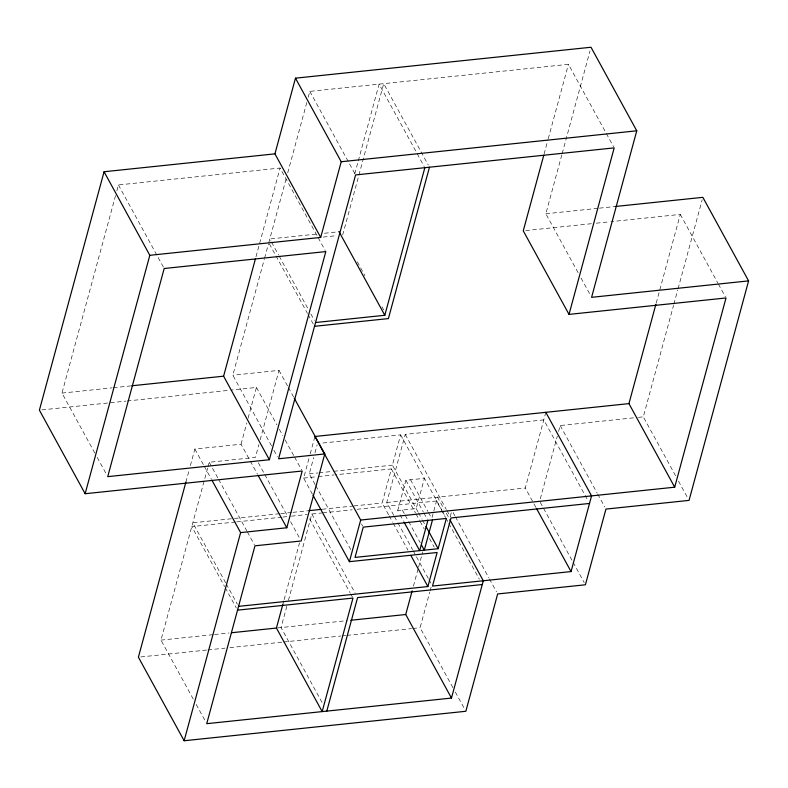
<?xml version="1.0" encoding="UTF-8"?>
<svg xmlns="http://www.w3.org/2000/svg" width="788" height="788" viewBox="0 0 788 788"><rect width="100%" height="100%" fill="white"/><g stroke="black" fill="none" stroke-linecap="round" stroke-linejoin="round"><path stroke-width="0.59" stroke-dasharray="3.94 2.96" d="M94.826 453.08L61.976 393.094L115.55 195.591M116.831 190.854L118.436 184.944L280.065 168.031L317.603 236.597M185.879 482.157L189.09 470.337M190.371 465.609L194.863 449.052L241.039 444.215L257.469 474.209M256.001 256.73L280.065 168.031M193.237 699.045L160.979 640.122L207.618 468.19M207.943 466.998L209.234 462.251L255.411 457.424L258.917 444.481M271.555 445.919L232.844 375.206L264.276 259.311M264.601 258.129L268.452 243.935M268.767 242.753L286.133 178.748M287.728 172.848L306.946 102.007M308.226 97.279L309.832 91.378L568.434 64.32L613.596 146.804M241.039 444.215L246.821 422.929M248.102 418.201L256.445 387.45L230.835 390.129M260.198 439.773L279.021 370.38L232.844 375.206M354.758 173.862L357.959 162.062M358.284 160.88L379.097 84.129L416.635 152.695M342.652 235.021L383.717 83.646L428.298 165.066M312.432 494.184L303.636 478.109L309.911 454.991M310.226 453.829L314.924 436.483M315.151 484.561L309.28 473.844L313.703 457.542M314.964 452.883L317.18 444.737M282.843 604.386L283.808 600.84M284.123 599.658L299.529 542.893M286.822 606.268L281.05 627.563L322.686 703.625M288.428 600.357L311.841 514.022L321.622 512.998M388.592 514.781L382.141 502.99L391.38 468.929L335.324 474.8M417.926 511.767L392.404 465.147L400.619 434.868L318.716 443.447M393.793 515.362L386.75 502.508L405.229 434.385L543.769 419.896L587.759 500.242M397.723 510.535L405.928 480.256L424.407 478.326L416.192 508.595L397.723 510.535L399.457 513.697M413.424 586.124L418.241 568.384M418.556 567.202L422.732 551.836M432.031 517.539L437.557 497.198L444.008 508.979M544.084 154.074L547.936 139.9M548.251 138.718L568.434 64.32M452.942 687.707L420.093 627.721L429.736 592.162M430.061 590.98L431.341 586.242M450.312 516.327L451.278 512.771M578.106 272.687L545.848 213.765L561.864 154.714M562.179 153.532L590.054 50.787M535.85 507.295L525.291 488.008L545.828 412.321M540.302 498.853L557.303 436.168M558.584 431.44L560.189 425.53L637.197 417.473M656.217 303.104L680.271 214.405L610.897 221.664M675.572 475.755L643.313 416.832L673.563 305.301M673.888 304.119L677.749 289.876M678.074 288.694L702.207 199.709M315.978 234.134L269.791 238.971L270.974 241.108M324.479 233.248L339.067 231.721M323.277 237.05L336.604 235.661M545.848 213.765L598.181 208.288M599.392 208.16L615.221 206.505M525.704 230.579L591.424 223.703M596.289 223.191L609.685 221.792M61.976 393.094L112.182 387.834M113.403 387.706L130.542 385.913M41.843 409.908L125.972 401.102M127.193 400.974L229.613 390.257M638.418 417.344L643.313 416.832M309.28 473.844L317.84 472.948M319.061 472.82L332.506 471.411M333.728 471.283L392.404 465.147M303.636 478.109L317.042 476.71M318.263 476.582L334.102 474.928M279.533 513.727L192.804 522.808L225.644 582.795M280.755 513.599L291.747 512.446M292.969 512.328L307.625 510.791M322.282 509.255L352.817 506.063M354.039 505.935L382.141 502.99M386.75 502.508L525.291 488.008M235.523 522.011L191.779 526.591L224.619 586.577M236.745 521.883L281.7 517.174M282.922 517.056L290.211 516.288M291.422 516.16L307.221 514.505M322.844 512.87L352.177 509.806M357.072 509.294L436.522 500.981L445.319 517.046M160.979 640.122L213.233 634.655M214.454 634.527L229.032 633M277.583 627.918L347.055 620.649M140.845 656.936L206.692 650.051M207.914 649.923L224.984 648.13M229.86 647.628L282.301 642.131M283.513 642.013L340.83 636.014M342.051 635.886L345.705 635.502M346.927 635.374L411.563 628.607M412.774 628.479L420.093 627.721M680.271 214.405L717.809 282.971M718.4 284.035L725.433 296.889M581.032 278.036L590.419 295.185M678.498 481.113L687.885 498.252M417.226 153.758L424.259 166.623M560.189 425.53L597.137 493.022M597.728 494.096L604.76 506.95M540.243 502.291L572.502 561.214M573.093 562.277L584.233 582.637M309.832 91.378L354.994 173.862M357.319 261.803L364.942 275.731M381.953 306.798L383.717 310.009M318.185 237.671L325.227 250.525M453.09 512.545L454.853 515.756M455.434 516.83L488.865 577.89M489.456 578.963L496.489 591.818M405.229 434.385L446.294 509.383M446.875 510.447L450.391 516.879M446.353 513.264L449.278 518.622M400.619 434.868L441.743 509.994M442.314 511.048L445.781 517.381M445.909 518.12L448.254 522.405M448.845 523.478L479.34 579.18M410.548 479.774L427.884 511.442M428.465 512.495L431.351 517.775M405.928 480.256L423.274 511.924M423.846 512.978L427.313 519.312M271.555 242.182L278.597 255.036M279.179 256.11L308.502 309.674M310.856 313.959L314.373 320.391M418.507 512.821L421.974 519.154M422.545 520.208L424.86 524.434M269.358 243.827L307.478 313.457M308.069 314.53L313.348 324.173M391.38 468.929L415.424 512.86M416.015 513.924L419.531 520.356M420.112 521.429L424.22 528.925M429.499 538.568L434.188 547.138M402.343 510.053L404.648 514.269M405.229 515.322L408.115 520.602M408.696 521.656L420.25 542.774M400.028 514.751L403.495 521.085M394.384 516.435L397.31 521.794M397.901 522.868L412.557 549.65M413.148 550.714L428.396 578.569M428.987 579.643L431.331 583.928M389.173 515.845L392.69 522.277M393.281 523.35L407.948 550.132M455.287 691.992L464.674 709.131M279.021 370.38L287.817 386.445M288.408 387.519L293.678 397.162M361.485 523.921L362.657 526.059M315.732 485.635L350.926 549.906M256.445 387.45L276.972 424.949M279.316 429.233L282.833 435.656M285.177 439.94L293.973 456.016M294.564 457.079L301.607 469.944M311.841 514.022L355.24 593.305M273.899 450.204L277.415 456.626M309.566 518.79L350.039 592.714M350.63 593.788L352.384 596.999M118.436 184.944L163.599 267.437M258.336 462.773L264.207 473.489M264.788 474.563L287.669 516.347M290.595 521.695L299.982 538.834M209.234 462.251L218.03 478.326M218.611 479.39L246.762 530.817M247.353 531.89L254.386 544.744M194.863 449.052L203.659 465.117M204.25 466.191L211.282 479.045M226.235 583.869L237.375 604.219M225.21 587.651L236.351 608.011M97.17 457.365L106.557 474.504M196.173 704.403L206.141 722.616"/><path stroke-width="1.18" d="M104.075 171.745L149.819 255.302L320.686 237.424L274.933 153.857L104.075 171.745L39.4 410.164L85.143 493.721L302.188 471.007L286.793 527.773L240.616 532.609L211.873 480.119M85.143 493.721L149.819 255.302M185.879 482.157L138.402 657.192L184.146 740.75L465.846 711.278L497.661 593.955L585.405 584.775L605.933 509.087L689.057 500.39L748.6 280.892L702.857 197.335L615.221 206.505M274.933 153.857L295.47 78.17L591.01 47.25L636.763 130.808L591.591 297.322L748.6 280.892M269.348 459.739L325.818 251.589L164.19 268.501L107.729 476.651L269.348 459.739L223.605 376.181L255.361 259.094M184.146 740.75L240.616 532.609M320.686 237.424L341.214 161.737L295.47 78.17M237.523 610.148L352.975 598.072L322.174 711.603L276.43 628.046L282.843 604.386M294.269 398.236L324.764 453.937L301.154 540.982L254.977 545.818L206.732 723.68L451.475 698.07L483.3 580.756L449.869 519.696M315.545 322.528L384.81 315.279L424.85 167.686M429.47 167.204L388.405 318.588L314.52 326.311M238.547 606.366L427.884 586.558L437.123 552.496L349.389 561.677L360.677 520.041L314.924 436.483L628.942 403.623L674.695 487.191L360.677 520.041M326.793 711.121L357.594 597.59L482.276 584.538M427.894 520.366L419.679 550.645L404.077 522.139M451.475 698.07L405.731 614.512L412.144 590.862M432.514 519.883L424.299 550.162L421.413 544.882M543.769 155.256L523.262 230.835L569.015 314.392L726.024 297.962L674.695 487.191M438.148 548.704L446.363 518.435L363.238 527.133L355.033 557.411L438.148 548.704L426.012 526.542M569.015 314.392L614.187 147.878L355.585 174.936L278.588 458.774L324.764 453.937M589.523 503.453L450.982 517.952L432.504 586.075L571.044 571.576L591.571 495.888L545.828 412.321M628.942 403.623L655.892 304.286M341.214 161.737L636.763 130.808M131.773 385.785L223.605 376.181M308.847 510.663L321.061 509.383M231.465 632.744L276.43 628.046M350.719 620.264L405.731 614.512M536.441 508.368L571.044 571.576M339.067 231.721L384.81 315.279M410.873 555.491L427.884 586.558M313.023 495.258L349.389 561.677M258.05 475.282L286.793 527.773"/></g></svg>
